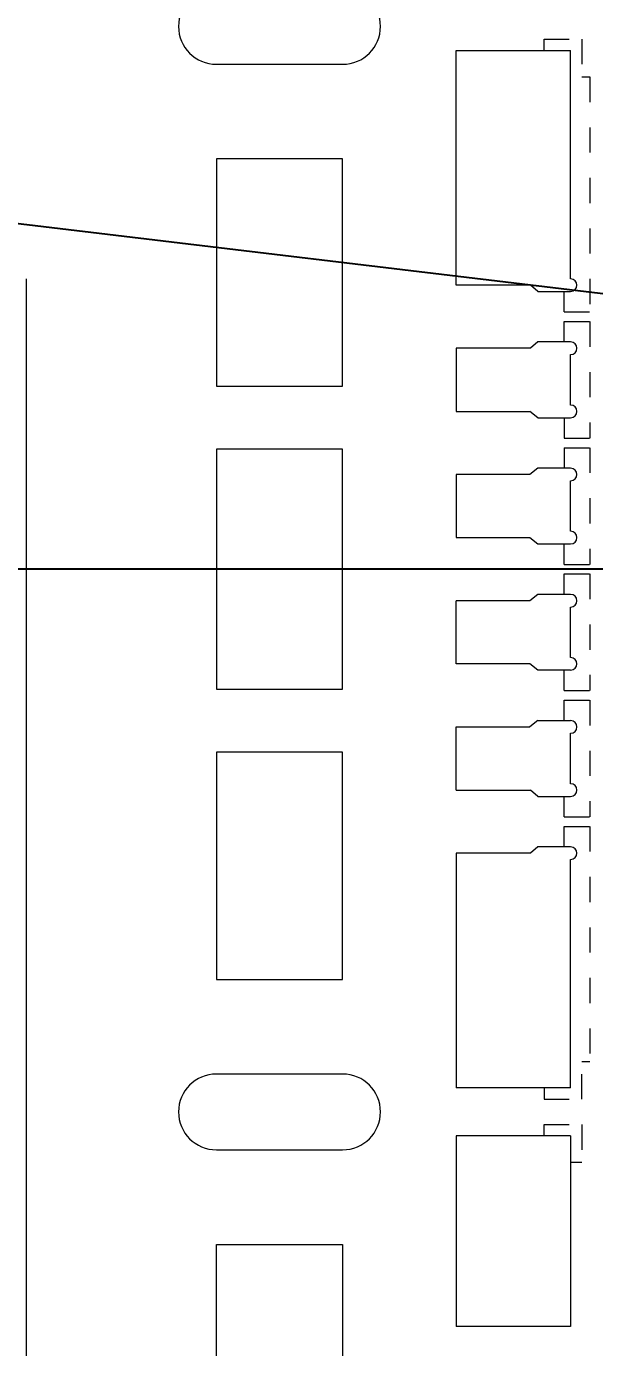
# Model space of a CAD drawing. Extents: x 1532 to 1650, y 120 to 288.
# Drawn here: x 1560.36 to 1562.61, y 209.41 to 214.65 of the extents above; entities that cross this region are included whole.
import ezdxf

# ---------------------------------------------------------------- set-up
doc = ezdxf.new("R2010")
doc.units = 0
doc.header["$MEASUREMENT"] = 0
doc.linetypes.add('HIDDEN', pattern=[0.375, 0.25, -0.125])
doc.linetypes.add('PHANTOM2', pattern=[31.75, 15.875, -3.175, 3.175, -3.175, 3.175, -3.175])
for name, color, linetype in [('1D', 4, 'Continuous'), ('LFBOTTOM', 4, 'Continuous'), ('LFTOP', 7, 'Continuous'), ('标注', 4, 'Continuous')]:
    doc.layers.add(name, color=color, linetype=linetype)
doc.styles.add('SIMPLEX', font='SIMPLEX')
doc.dimstyles.new('2-0', dxfattribs={"dimtxt": 0.08, "dimasz": 0.12, "dimexe": 0.05, "dimexo": 0.025, "dimgap": 0.025, "dimtad": 0, "dimdec": 3, "dimzin": 1, "dimdsep": 46, "dimtxsty": 'SIMPLEX', "dimcen": 0.05, "dimadec": 0, "dimazin": 0, "dimtfac": 1, "dimtdec": 3, "dimtmove": 0, "dimatfit": 3, "dimfxl": 1, "dimarcsym": 0})

# ---------------------------------------------------------------- blocks, each defined once
blk = doc.blocks.new('*D20')
at = {"layer": 'Defpoints', "color": 0, "transparency": 16777216}
for p in [(1074.8717, -518.0353), (1032.6542, -543.835), (1049.6023, -543.8353)]:
    blk.add_point(p, dxfattribs=at)
at = {"layer": '标注', "color": 0, "lineweight": -2, "transparency": 16777216}
for p, q in [((1033.6542, -543.835), (1032.6542, -543.835)), ((1034.6542, -543.8353), (1033.6542, -543.835)), ((1048.6023, -543.8353), (1034.6542, -543.8353))]:
    blk.add_line(p, q, dxfattribs=at)
at = {"layer": '标注', "color": 0, "lineweight": 0, "transparency": 16777216, "insert": (1028.4399, -543.835), "char_height": 1.5, "attachment_point": 5, "style": 'SIMPLEX'}
blk.add_mtext('25.800', dxfattribs=at)

msp = doc.modelspace()

# ---------------------------------------------------------------- linework, layer by layer
at = {"lineweight": 0}
for p, q in [((1561.1103, 214.4959), (1561.6103, 214.4959)), ((1561.6103, 210.4959), (1561.1103, 210.4959)), ((1561.1103, 210.1959), (1561.6103, 210.1959))]:
    msp.add_line(p, q, dxfattribs=at)
at = {"lineweight": 0, "ltscale": 10}
for points in [[(1561.6103, 214.1208), (1561.1103, 214.1208), (1561.1103, 213.2208), (1561.6103, 213.2208)], [(1561.6103, 212.9708), (1561.1103, 212.9708), (1561.1103, 212.0208), (1561.6103, 212.0208)], [(1561.6103, 211.7708), (1561.1103, 211.7708), (1561.1103, 210.8708), (1561.6103, 210.8708)], [(1561.6103, 208.6959), (1561.1103, 208.6959), (1561.1103, 209.8209), (1561.6103, 209.8209)]]:
    msp.add_lwpolyline(points, close=True, dxfattribs=at)
at = {"lineweight": 0}
for centre, start, end in [((1561.1103, 214.6459), 90, 270), ((1561.6103, 214.6459), 270, 90), ((1561.1103, 210.3459), 90, 270), ((1561.6103, 210.3459), 270, 90)]:
    msp.add_arc(centre, 0.15, start, end, dxfattribs=at)
at = {"layer": '1D', "color": 4, "linetype": 'PHANTOM2', "lineweight": 0, "ltscale": 0.4}
msp.add_line((1560.358, 207.2959), (1560.358, 269.2959), dxfattribs=at)
at = {"layer": 'LFBOTTOM', "linetype": 'HIDDEN', "lineweight": 0, "ltscale": 0.2}
for p, q in [((1562.589, 214.4459), (1562.589, 213.5149)), ((1562.488, 213.5149), (1562.589, 213.5149)), ((1562.488, 213.5149), (1562.589, 213.5149)), ((1562.488, 213.4769), (1562.589, 213.4769)), ((1562.488, 213.4769), (1562.589, 213.4769)), ((1562.589, 213.4769), (1562.589, 213.0149)), ((1562.488, 213.0959), (1562.488, 213.0149)), ((1562.488, 213.0149), (1562.589, 213.0149)), ((1562.488, 212.9769), (1562.589, 212.9769)), ((1562.488, 212.9769), (1562.488, 212.8959)), ((1562.589, 212.9769), (1562.589, 212.5149)), ((1562.488, 212.5149), (1562.589, 212.5149)), ((1562.488, 212.4769), (1562.589, 212.4769)), ((1562.589, 212.4769), (1562.589, 212.0149)), ((1562.488, 212.0149), (1562.488, 212.0959)), ((1562.488, 212.0149), (1562.589, 212.0149)), ((1562.488, 211.9769), (1562.589, 211.9769)), ((1562.488, 211.8959), (1562.488, 211.9769)), ((1562.589, 211.9769), (1562.589, 211.5149)), ((1562.488, 211.5149), (1562.589, 211.5149)), ((1562.488, 211.5149), (1562.589, 211.5149)), ((1562.488, 211.5149), (1562.589, 211.5149)), ((1562.488, 211.4769), (1562.589, 211.4769)), ((1562.488, 211.4769), (1562.589, 211.4769)), ((1562.488, 211.4769), (1562.589, 211.4769)), ((1562.589, 211.4769), (1562.589, 210.5459))]:
    msp.add_line(p, q, dxfattribs=at)
for points in [[(1562.408, 214.5509), (1562.408, 214.5959), (1562.558, 214.5959), (1562.558, 214.4459), (1562.589, 214.4459)], [(1562.488, 213.5149), (1562.488, 213.5959)], [(1562.488, 213.3959), (1562.488, 213.4769)], [(1562.488, 212.5149), (1562.488, 212.5959)], [(1562.488, 212.3959), (1562.488, 212.4769)], [(1562.488, 211.5149), (1562.488, 211.5959)], [(1562.488, 211.3959), (1562.488, 211.4769)], [(1562.408, 210.4409), (1562.408, 210.3959), (1562.558, 210.3959), (1562.558, 210.5459), (1562.589, 210.5459)], [(1562.408, 210.2509), (1562.408, 210.2959), (1562.558, 210.2959), (1562.558, 210.1459), (1562.513, 210.1459)]]:
    msp.add_lwpolyline(points, dxfattribs=at)
at = {"layer": 'LFTOP', "color": 0, "linetype": 'ByBlock', "lineweight": 0}
for p, q in [((1562.0603, 214.5509), (1562.513, 214.5509)), ((1562.0603, 213.6209), (1562.0603, 214.5509)), ((1562.3541, 213.6209), (1562.0603, 213.6209)), ((1562.383, 213.5959), (1562.3541, 213.6209)), ((1562.3541, 213.3709), (1562.0603, 213.3709)), ((1562.0603, 213.3709), (1562.0603, 213.1209)), ((1562.383, 213.3959), (1562.3541, 213.3709)), ((1562.513, 213.3959), (1562.383, 213.3959)), ((1562.0603, 213.1209), (1562.3517, 213.1209)), ((1562.383, 213.0959), (1562.3517, 213.1209)), ((1562.383, 213.0959), (1562.513, 213.0959)), ((1562.3517, 212.8709), (1562.0603, 212.8709)), ((1562.0603, 212.8709), (1562.0603, 212.6209)), ((1562.383, 212.8959), (1562.3517, 212.8709)), ((1562.0603, 212.1209), (1562.0603, 212.3709)), ((1562.513, 212.1459), (1562.513, 212.3459)), ((1562.3517, 212.1209), (1562.0603, 212.1209)), ((1562.383, 212.0959), (1562.3517, 212.1209)), ((1562.0603, 211.6209), (1562.0603, 211.8709)), ((1562.0603, 211.8709), (1562.3517, 211.8709)), ((1562.383, 211.8959), (1562.3517, 211.8709)), ((1562.383, 211.8959), (1562.513, 211.8959)), ((1562.513, 211.6459), (1562.513, 211.8459)), ((1562.0603, 211.6209), (1562.3541, 211.6209)), ((1562.383, 211.5959), (1562.3541, 211.6209)), ((1562.383, 211.5959), (1562.513, 211.5959)), ((1562.383, 211.3959), (1562.3541, 211.3709)), ((1562.0603, 211.3709), (1562.0603, 210.4408)), ((1562.3541, 211.3709), (1562.0603, 211.3709)), ((1562.513, 210.4409), (1562.0603, 210.4408)), ((1562.513, 210.2509), (1562.0603, 210.2509)), ((1562.0603, 210.2509), (1562.0603, 209.4959)), ((1562.513, 210.2509), (1562.513, 209.4959)), ((1562.513, 209.4959), (1562.0603, 209.4959))]:
    msp.add_line(p, q, dxfattribs=at)
at = {"layer": 'LFTOP', "color": 0, "linetype": 'Continuous', "lineweight": 0}
for p, q in [((1562.513, 212.8959), (1562.383, 212.8959)), ((1562.383, 212.5959), (1562.513, 212.5959)), ((1562.513, 212.3959), (1562.383, 212.3959)), ((1562.513, 212.0959), (1562.383, 212.0959)), ((1562.513, 211.3959), (1562.383, 211.3959))]:
    msp.add_line(p, q, dxfattribs=at)
at = {"layer": 'LFTOP', "color": 0, "linetype": 'ByBlock', "lineweight": 0}
for points in [[(1562.383, 213.5959), (1562.513, 213.5959, 1), (1562.513, 213.6459), (1562.513, 214.5509)], [(1562.513, 213.1459), (1562.513, 213.3459, 1), (1562.513, 213.3959)], [(1562.513, 212.5959, 1), (1562.513, 212.6459), (1562.513, 212.8459)], [(1562.513, 210.4409), (1562.513, 211.3459, 1), (1562.513, 211.3959)]]:
    msp.add_lwpolyline(points, format="xyb", dxfattribs=at)
for points in [[(1562.0603, 212.6209), (1562.3517, 212.6209), (1562.383, 212.5959)], [(1562.383, 212.3959), (1562.3517, 212.3709), (1562.0603, 212.3709)]]:
    msp.add_lwpolyline(points, dxfattribs=at)
for centre in [(1562.513, 213.1209), (1562.513, 212.8709), (1562.513, 212.3709), (1562.513, 212.1209), (1562.513, 211.8709), (1562.513, 211.6209)]:
    msp.add_arc(centre, 0.025, 270, 90, dxfattribs=at)

# ---------------------------------------------------------------- dimensions: what is measured, and where the dimension line sits
at = {"layer": '标注', "lineweight": 0}
dim = msp.add_ordinate_dim(feature_location=(1563.7387, 212.4959), offset=(-16.9481, 0.0002), dtype=0, origin=(1589.008, 238.2959), dimstyle='2-0', override={"dimtxt": 1.5, "dimasz": 0.5, "dimexo": 1, "dimgap": 0.5}, dxfattribs=at)
dim.commit()
dim.dimension.update_dxf_attribs({"geometry": '*D20', "text_midpoint": (1542.5762, 212.4961), "insert": (514.1363, 756.3311)})

# ---------------------------------------------------------------- leaders
msp.add_leader([(1563.1288, 213.5278), (1549.7351, 215.1308), (1548.4116, 215.1254)], dimstyle='2-0', override={"dimgap": 0.025, "dimtad": 0}, dxfattribs=at)

doc.saveas('drawing.dxf')
